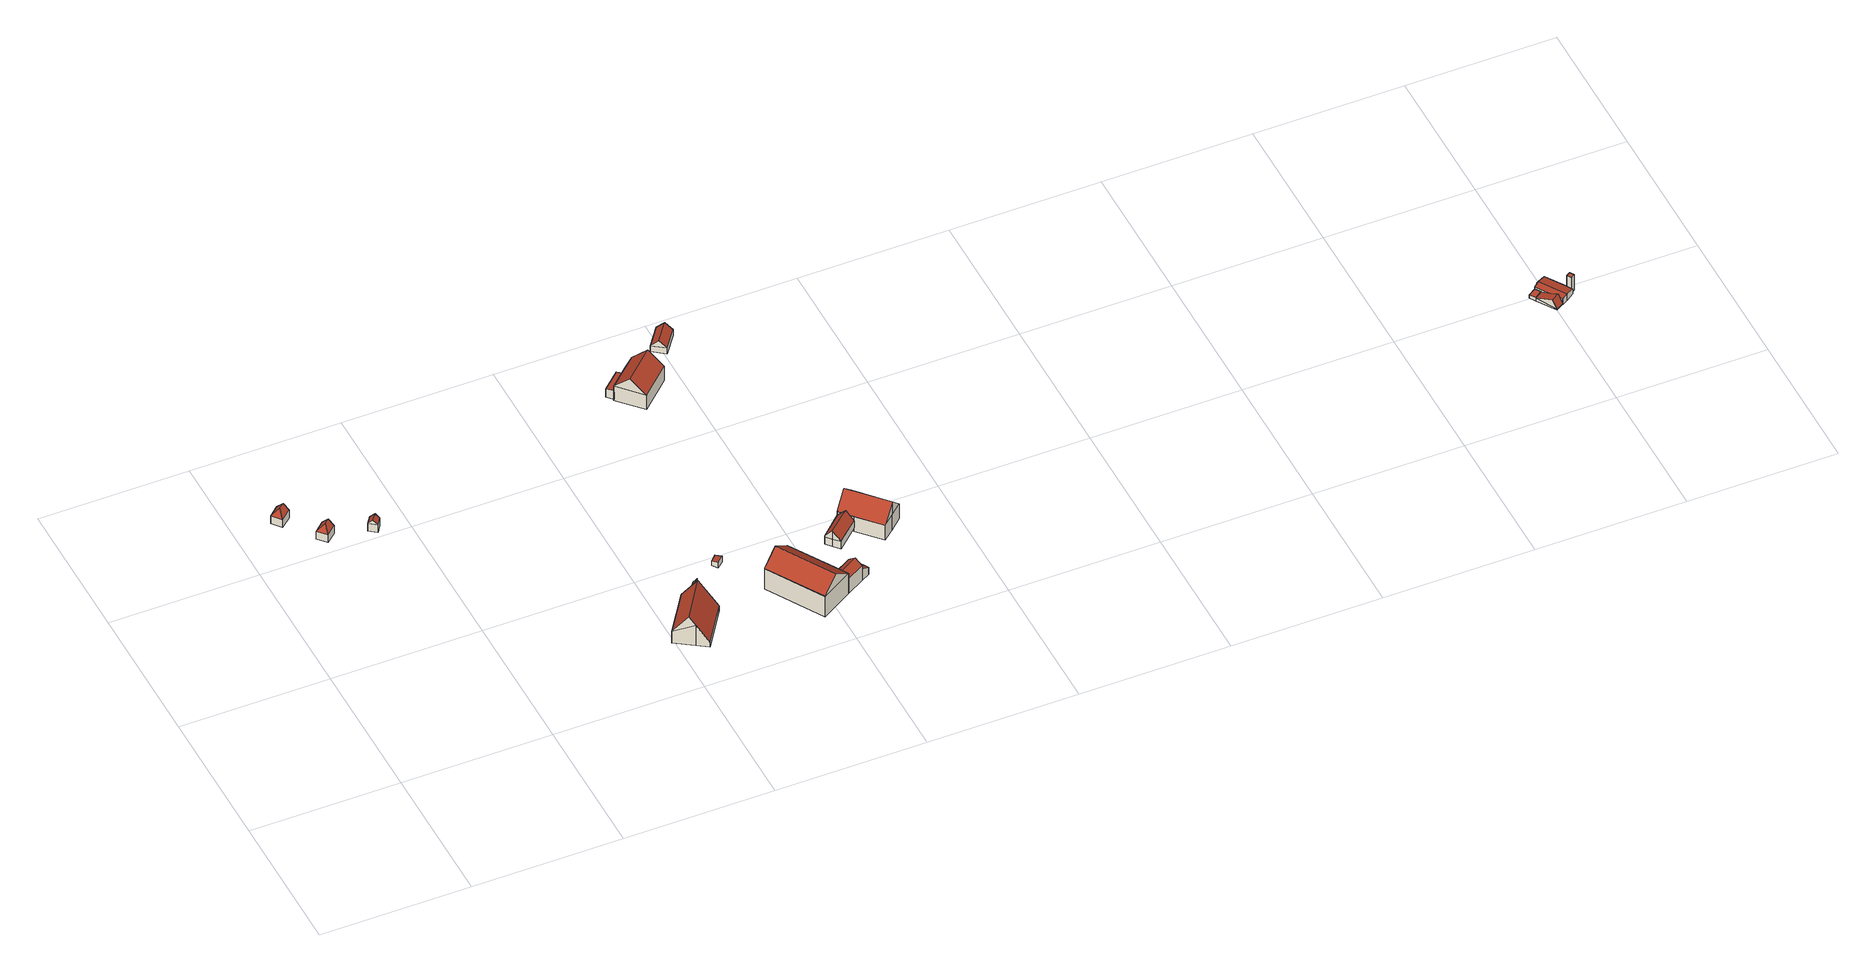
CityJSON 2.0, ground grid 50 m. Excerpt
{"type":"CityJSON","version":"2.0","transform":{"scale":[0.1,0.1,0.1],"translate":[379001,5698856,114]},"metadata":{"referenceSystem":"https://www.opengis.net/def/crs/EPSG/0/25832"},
"CityObjects":{
"building1":{"type":"Building","attributes":{"Gemeindeschluessel":"05911000","Geometrietyp2DReferenz":"3000","function":"51009_1610","roofType":"5000","measuredHeight":5.14},"geometry":[{"type":"Solid","lod":"2","boundaries":[[[[0,1,2,3]],[[4,5,1,0]],[[6,7,5,4]],[[3,2,7,6]],[[0,8,4]],[[6,9,3]],[[3,9,8,0]],[[4,8,9,6]],[[1,5,7,2]]]],"semantics":{"surfaces":[{"type":"WallSurface"},{"type":"RoofSurface"},{"type":"GroundSurface"}],"values":[[0,0,0,0,1,0,1,1,2]]}}]},
"building2":{"type":"Building","attributes":{"Gemeindeschluessel":"05911000","Geometrietyp2DReferenz":"3000","function":"51009_1610","roofType":"5000","measuredHeight":5.13},"geometry":[{"type":"Solid","lod":"2","boundaries":[[[[10,11,12,13]],[[14,15,11,10]],[[16,17,15,14]],[[13,12,17,16]],[[10,18,14]],[[16,19,13]],[[13,19,18,10]],[[14,18,19,16]],[[11,15,17,12]]]],"semantics":{"surfaces":[{"type":"WallSurface"},{"type":"RoofSurface"},{"type":"GroundSurface"}],"values":[[0,0,0,0,1,0,1,1,2]]}}]},
"building3":{"type":"Building","attributes":{"Gemeindeschluessel":"05911000","Geometrietyp2DReferenz":"3000","function":"51009_1610","roofType":"3100","measuredHeight":4.56},"geometry":[{"type":"Solid","lod":"2","boundaries":[[[[20,21,22,23]],[[24,25,21,20]],[[26,27,25,24]],[[23,22,27,26]],[[20,28,24]],[[26,29,23]],[[23,29,28,20]],[[24,28,29,26]],[[21,25,27,22]]]],"semantics":{"surfaces":[{"type":"WallSurface"},{"type":"RoofSurface"},{"type":"GroundSurface"}],"values":[[0,0,0,0,0,0,1,1,2]]}}]},
"building4":{"type":"Building","attributes":{"Gemeindeschluessel":"05911000","Geometrietyp2DReferenz":"3000","function":"31001_2090","roofType":"5000","measuredHeight":11.36,"storeysAboveGround":1},"address":[{"country":"Germany","locality":"Bochum","thoroughfareNumber":"127","thoroughfareName":"Im Mailand"}],"geometry":[{"type":"Solid","lod":"2","boundaries":[[[[30,31,32,33]],[[34,35,31,30]],[[36,37,35,34]],[[38,39,37,36]],[[33,32,39,38]],[[34,40,41,38,36]],[[40,30,33,41]],[[38,41,33]],[[30,40,34]],[[31,35,37,39,32]]]],"semantics":{"surfaces":[{"type":"WallSurface"},{"type":"RoofSurface"},{"type":"GroundSurface"}],"values":[[0,0,0,0,0,1,1,0,0,2]]}}]},
"building5":{"type":"Building","attributes":{"Gemeindeschluessel":"05911000","Geometrietyp2DReferenz":"3000","function":"51009_1610","roofType":"2100","measuredHeight":11.01},"geometry":[{"type":"Solid","lod":"2","boundaries":[[[[42,43,44,45]],[[46,47,43,42]],[[48,49,47,46]],[[45,44,49,48]],[[46,42,45,48]],[[43,47,49,44]]]],"semantics":{"surfaces":[{"type":"WallSurface"},{"type":"RoofSurface"},{"type":"GroundSurface"}],"values":[[0,0,0,0,1,2]]}}]},
"building6":{"type":"Building","attributes":{"Gemeindeschluessel":"05911000","Geometrietyp2DReferenz":"3000","function":"31001_2723","roofType":"2100","measuredHeight":2.32,"storeysAboveGround":1},"geometry":[{"type":"Solid","lod":"2","boundaries":[[[[50,51,52,53]],[[54,55,51,50]],[[56,57,55,54]],[[58,59,57,56]],[[53,52,59,58]],[[56,54,50,53,58]],[[51,55,57,59,52]]]],"semantics":{"surfaces":[{"type":"WallSurface"},{"type":"RoofSurface"},{"type":"GroundSurface"}],"values":[[0,0,0,0,0,1,2]]}}]},
"building7":{"type":"Building","attributes":{"Gemeindeschluessel":"05911000","Geometrietyp2DReferenz":"3000","function":"31001_1221","roofType":"5000","measuredHeight":12.99,"storeysAboveGround":2},"address":[{"country":"Germany","locality":"Bochum","thoroughfareNumber":"131","thoroughfareName":"Im Mailand"}],"geometry":[{"type":"Solid","lod":"2","boundaries":[[[[60,61,62,63]],[[64,65,61,60]],[[66,67,65,64]],[[68,69,67,66]],[[63,62,69,68]],[[70,71,72,73]],[[64,60,63,71,70]],[[72,71,63,68]],[[73,72,68,66]],[[70,73,66,64]],[[61,65,67,69,62]]]],"semantics":{"surfaces":[{"type":"WallSurface"},{"type":"RoofSurface"},{"type":"GroundSurface"}],"values":[[0,0,0,0,0,1,1,0,0,0,2]]}}]},
"building8":{"type":"Building","attributes":{"Gemeindeschluessel":"05911000","Geometrietyp2DReferenz":"3000","function":"31001_2729","roofType":"5000","measuredHeight":7.8,"storeysAboveGround":1},"geometry":[{"type":"Solid","lod":"2","boundaries":[[[[74,75,76,77]],[[78,79,75,74]],[[80,81,79,78]],[[82,83,81,80]],[[77,76,83,82]],[[78,74,77,84,85]],[[80,85,84,82]],[[78,85,80]],[[82,84,77]],[[75,79,81,83,76]]]],"semantics":{"surfaces":[{"type":"WallSurface"},{"type":"RoofSurface"},{"type":"GroundSurface"}],"values":[[0,0,0,0,0,1,1,0,0,2]]}}]},
"building9":{"type":"Building","attributes":{"Gemeindeschluessel":"05911000","Geometrietyp2DReferenz":"3000","function":"31001_2723","roofType":"2100","measuredHeight":4.59,"storeysAboveGround":1},"geometry":[{"type":"Solid","lod":"2","boundaries":[[[[86,87,79,88]],[[89,90,87,86]],[[91,81,90,89]],[[88,79,81,91]],[[89,86,88,91]],[[87,90,81,79]]]],"semantics":{"surfaces":[{"type":"WallSurface"},{"type":"RoofSurface"},{"type":"GroundSurface"}],"values":[[0,0,0,0,1,2]]}}]},
"building10":{"type":"Building","attributes":{"Gemeindeschluessel":"05911000","Geometrietyp2DReferenz":"3000","function":"31001_1010"},"address":[{"country":"Germany","locality":"Bochum","thoroughfareNumber":"133a","thoroughfareName":"Im Mailand"}],"children":["building10-1","building10-2"]},
"building10-1":{"type":"BuildingPart","attributes":{"roofType":"2100","measuredHeight":3.53,"storeysAboveGround":2},"parents":["building10"],"geometry":[{"type":"Solid","lod":"2","boundaries":[[[[92,93,94,95]],[[96,97,93,92]],[[98,99,97,96]],[[96,92,95,98]],[[93,97,99,94]],[[95,94,99,98]]]],"semantics":{"surfaces":[{"type":"WallSurface"},{"type":"RoofSurface"},{"type":"GroundSurface"},{"type":"ClosureSurface"}],"values":[[0,0,0,1,2,3]]}}]},
"building10-2":{"type":"BuildingPart","attributes":{"roofType":"5000","measuredHeight":10.64,"storeysAboveGround":2},"parents":["building10"],"geometry":[{"type":"Solid","lod":"2","boundaries":[[[[100,101,102,103]],[[104,95,94,101,100]],[[105,106,99,98,107]],[[108,109,106,105]],[[103,102,109,108]],[[108,110,111,103]],[[105,107,104,100,111,110]],[[103,111,100]],[[105,110,108]],[[101,94,99,106,109,102]],[[95,104,107,98]],[[99,94,95,98]]]],"semantics":{"surfaces":[{"type":"WallSurface"},{"type":"RoofSurface"},{"type":"GroundSurface"},{"type":"ClosureSurface"}],"values":[[0,0,0,0,0,1,1,0,0,2,0,3]]}}]},
"building11":{"type":"Building","attributes":{"Gemeindeschluessel":"05911000","Geometrietyp2DReferenz":"3000","function":"31001_2723","roofType":"3100","measuredHeight":6.29,"storeysAboveGround":1},"geometry":[{"type":"Solid","lod":"2","boundaries":[[[[112,113,114,115]],[[116,117,113,112]],[[118,119,117,116]],[[120,121,119,118]],[[122,123,121,120]],[[115,114,123,122]],[[124,125,126,127]],[[125,124,128,129,116]],[[129,118,116]],[[129,128,120,118]],[[128,124,127,122,120]],[[125,116,112]],[[126,125,112,115]],[[127,126,115,122]],[[113,117,119,121,123,114]]]],"semantics":{"surfaces":[{"type":"WallSurface"},{"type":"RoofSurface"},{"type":"GroundSurface"}],"values":[[0,0,0,0,0,0,1,1,0,0,0,0,0,0,2]]}}]},
"building12":{"type":"Building","attributes":{"Gemeindeschluessel":"05911000","Geometrietyp2DReferenz":"3000","function":"31001_2721","roofType":"5000","measuredHeight":11.18,"storeysAboveGround":1},"geometry":[{"type":"Solid","lod":"2","boundaries":[[[[130,131,132,133]],[[134,135,131,130]],[[136,137,135,134]],[[138,139,137,136]],[[140,141,139,138]],[[142,143,141,140]],[[144,145,143,142]],[[146,147,145,144]],[[133,132,147,146]],[[136,134,148,149]],[[150,149,148,151,152,153,154,155,156]],[[156,155,142,140]],[[155,154,144,142]],[[154,153,146,144]],[[153,152,133,146]],[[152,151,130,133]],[[151,148,134,130]],[[150,156,140,138]],[[149,150,138,136]],[[131,135,137,139,141,143,145,147,132]]]],"semantics":{"surfaces":[{"type":"WallSurface"},{"type":"RoofSurface"},{"type":"GroundSurface"}],"values":[[0,0,0,0,0,0,0,0,0,1,1,0,0,0,0,0,0,0,0,2]]}}]},
"building13":{"type":"Building","attributes":{"Gemeindeschluessel":"05911000","Geometrietyp2DReferenz":"3000","function":"31001_2723","roofType":"3100","measuredHeight":4.75,"storeysAboveGround":1},"geometry":[{"type":"Solid","lod":"2","boundaries":[[[[157,158,159,160]],[[161,162,158,157]],[[163,164,162,161]],[[160,159,164,163]],[[157,165,161]],[[163,166,160]],[[160,166,165,157]],[[161,165,166,163]],[[158,162,164,159]]]],"semantics":{"surfaces":[{"type":"WallSurface"},{"type":"RoofSurface"},{"type":"GroundSurface"}],"values":[[0,0,0,0,0,0,1,1,2]]}}]},
"building14":{"type":"Building","attributes":{"Gemeindeschluessel":"05911000","Geometrietyp2DReferenz":"3000","function":"31001_3062"},"address":[{"country":"Germany","locality":"Bochum","thoroughfareNumber":"140","thoroughfareName":"Im Mailand"}],"children":["building14-1","building14-2","building14-3","building14-4"]},
"building14-1":{"type":"BuildingPart","attributes":{"roofType":"1000","measuredHeight":1.28,"storeysAboveGround":1},"parents":["building14"],"geometry":[{"type":"Solid","lod":"2","boundaries":[[[[167,168,169,170,171]],[[172,173,168,167]],[[171,174,172,167]],[[175,169,168,173]],[[173,172,174,176,175]],[[176,174,171,170]],[[169,175,176,170]]]],"semantics":{"surfaces":[{"type":"WallSurface"},{"type":"RoofSurface"},{"type":"GroundSurface"},{"type":"ClosureSurface"}],"values":[[0,0,1,2,3,0,3]]}}]},
"building14-2":{"type":"BuildingPart","attributes":{"roofType":"3100","measuredHeight":3.29,"storeysAboveGround":1},"parents":["building14"],"geometry":[{"type":"Solid","lod":"2","boundaries":[[[[177,178,179,180]],[[170,169,178,177]],[[177,181,170]],[[170,181,182,183,176]],[[180,184,182,181,177]],[[175,179,178,169]],[[175,169,170,176]],[[179,175,176,180]],[[184,183,182]],[[184,180,176,183]]]],"semantics":{"surfaces":[{"type":"WallSurface"},{"type":"RoofSurface"},{"type":"GroundSurface"},{"type":"ClosureSurface"}],"values":[[0,0,0,1,1,2,3,3,0,3]]}}]},
"building14-3":{"type":"BuildingPart","attributes":{"roofType":"1000","measuredHeight":6.27,"storeysAboveGround":1},"parents":["building14"],"geometry":[{"type":"Solid","lod":"2","boundaries":[[[[185,186,187,188,189]],[[190,191,186,185]],[[192,193,194,191,190]],[[190,185,189,192]],[[186,191,194,187]],[[193,192,189,188]],[[187,194,193,188]]]],"semantics":{"surfaces":[{"type":"WallSurface"},{"type":"RoofSurface"},{"type":"GroundSurface"},{"type":"ClosureSurface"}],"values":[[0,0,0,1,2,0,3]]}}]},
"building14-4":{"type":"BuildingPart","attributes":{"roofType":"3100","measuredHeight":2.69,"storeysAboveGround":1},"parents":["building14"],"geometry":[{"type":"Solid","lod":"2","boundaries":[[[[195,196,173,172,197]],[[198,199,196,195]],[[200,201,199,198]],[[202,203,201,200]],[[188,187,203,202]],[[204,205,194,193]],[[206,207,205,204]],[[208,209,207,206]],[[210,179,209,208]],[[180,179,210]],[[204,193,188,202,200,206]],[[198,195,197,183,184,210,208,206,200]],[[175,173,196,199,201,203,187,194,205,207,209,179]],[[172,174,176,183,197]],[[180,210,184]],[[173,175,176,174,172]],[[175,179,180,176]],[[176,180,184,183]],[[187,188,193,194]]]],"semantics":{"surfaces":[{"type":"WallSurface"},{"type":"RoofSurface"},{"type":"GroundSurface"},{"type":"ClosureSurface"}],"values":[[0,0,0,0,0,0,0,0,0,0,1,1,2,0,0,3,3,3,3]]}}]}
},
"vertices":[
[27,894,306],[27,894,275],[62,924,275],[62,924,306],[1,925,306],[1,925,275],[35,954,306],[35,954,275],[30,923,326],[49,939,326],
[129,791,291],[129,791,260],[162,821,260],[162,821,291],[102,821,291],[102,821,260],[136,851,291],[136,851,260],[131,820,311],[149,836,311],
[285,834,269],[285,834,238],[266,809,238],[266,809,269],[310,816,269],[310,816,238],[292,790,269],[292,790,238],[298,825,283],[279,800,283],
[1018,205,195],[1018,205,146],[926,73,146],[926,73,192],[1113,141,166],[1113,141,146],[1023,8,166],[1023,8,146],[987,32,229],[987,32,146],[1060,177,260],[970,44,260],
[1046,187,239],[1046,187,148],[1057,179,148],[1057,179,258],[1052,195,240],[1052,195,148],[1063,187,258],[1063,187,148],
[1174,326,169],[1174,326,150],[1188,308,150],[1188,308,173],[1190,341,169],[1190,341,150],[1194,346,169],[1194,346,150],[1210,327,173],[1210,327,150],
[1478,107,210],[1478,107,128],[1389,252,128],[1389,252,210],[1504,65,210],[1504,65,128],[1398,1,210],[1398,1,128],[1284,187,210],[1284,187,128],[1449,32,258],[1335,219,258],[1284,187,213],[1398,1,213],
[1541,145,185],[1541,145,127],[1478,107,127],[1478,107,185],[1544,140,189],[1544,140,127],[1566,100,185],[1566,100,127],[1504,65,186],[1504,65,127],[1491,86,205],[1553,123,205],
[1568,156,158],[1568,156,127],[1544,140,173],[1593,115,157],[1593,115,127],[1566,100,173],
[1193,1118,192],[1193,1118,159],[1212,1097,159],[1212,1097,195],[1253,1172,192],[1253,1172,159],[1272,1152,195],[1272,1152,159],
[1209,1094,217],[1209,1094,159],[1281,1016,159],[1281,1016,217],[1212,1097,217],[1310,1186,217],[1310,1186,159],[1272,1152,217],[1381,1109,217],[1381,1109,159],[1345,1148,266],[1245,1055,266],
[1616,327,168],[1616,327,138],[1598,347,138],[1598,347,168],[1635,306,168],[1635,306,138],[1561,241,168],[1561,241,138],[1543,260,168],[1543,260,138],[1525,280,168],[1525,280,138],[1542,261,201],[1616,327,201],[1598,347,171],[1525,280,172],[1543,260,200],[1561,241,170],
[1636,380,185],[1636,380,125],[1635,380,125],[1635,380,185],[1675,416,185],[1675,416,125],[1780,300,185],[1780,300,125],[1740,265,185],[1740,265,125],[1703,232,185],[1703,232,125],[1635,306,185],[1635,306,125],[1616,327,185],[1616,327,125],[1598,347,185],[1598,347,125],[1637,381,237],[1742,266,237],[1740,265,235],[1636,380,235],[1635,380,235],[1598,347,186],[1616,327,186],[1635,306,187],[1703,232,186],
[1448,1310,181],[1448,1310,157],[1398,1243,157],[1398,1243,181],[1489,1278,182],[1489,1278,157],[1439,1213,182],[1439,1213,157],[1469,1294,205],[1419,1228,205],
[3947,503,14],[3947,503,1],[3959,484,1],[3959,484,13],[3959,484,14],[3972,519,14],[3972,519,1],[3985,501,14],[3985,501,1],[3985,501,13],
[4001,420,4],[4001,420,1],[4027,436,1],[4027,436,3],[3993,434,34],[4018,450,34],[4003,473,24],[4021,445,24],
[4075,493,64],[4075,493,1],[4061,484,1],[4061,484,22],[4061,484,64],[4084,478,64],[4084,478,1],[4070,468,64],[4070,468,22],[4070,468,1],
[3984,527,27],[3984,527,1],[3972,519,24],[3984,528,27],[3984,528,1],[3990,532,28],[3990,532,1],[4018,550,22],[4018,550,1],[4073,464,22],[4073,464,1],[4046,446,28],[4046,446,1],[4028,435,24],[4028,435,1],[4027,436,24]
]}
